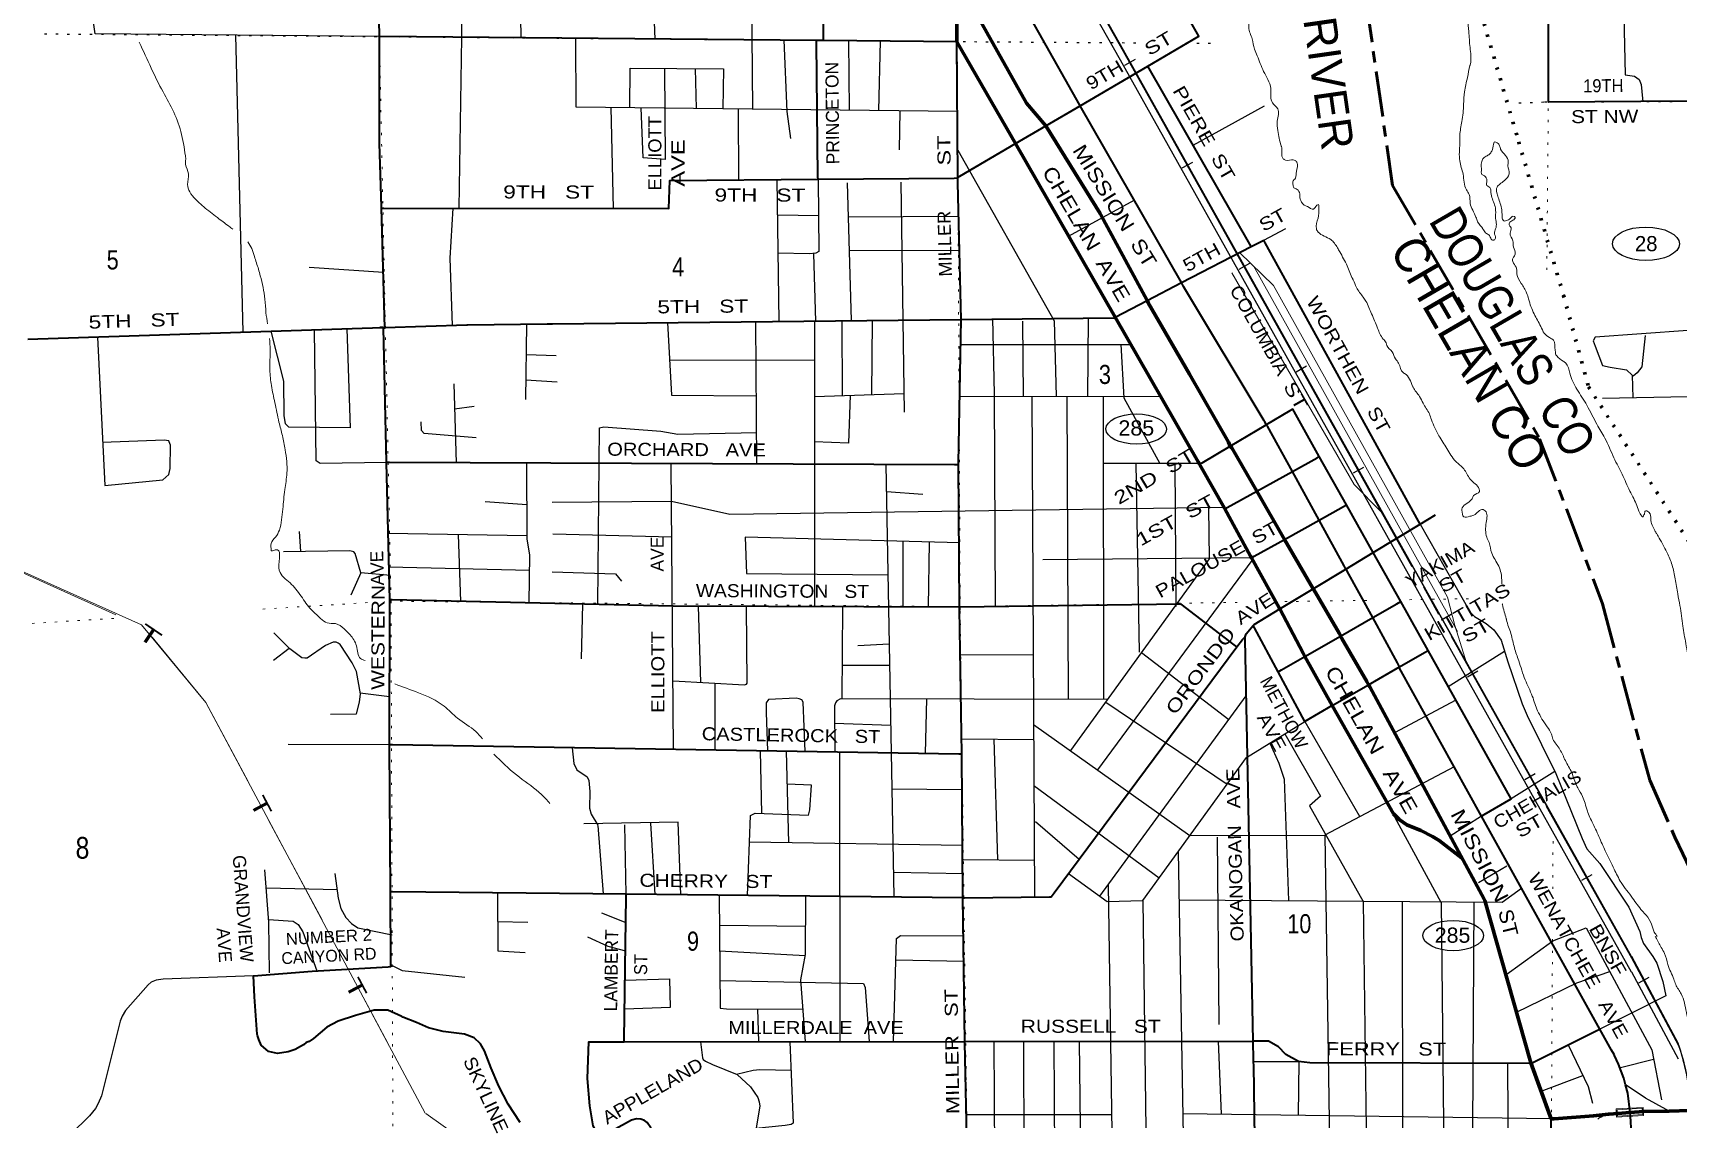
# Model space of a CAD drawing. Header units: feet. Extents: x -8 to 250644, y -192250 to 1368.
# Drawn here: x 159837 to 175028, y -32455 to -22426 of the extents above; entities that cross this region are included whole.
import ezdxf
from ezdxf.enums import TextEntityAlignment as Align

# ---------------------------------------------------------------- set-up
doc = ezdxf.new("R2010")
doc.units = ezdxf.units.FT
doc.header["$LTSCALE"] = 70
doc.linetypes.add('DOTTED', pattern=[1.5, 0.3, -1.2])
doc.linetypes.add('LONG_DASH_SHORT_DASH', pattern=[9.9, 6, -1.2, 1.5, -1.2])
for name, color, linetype, lineweight in [('11', 7, 'LONG_DASH_SHORT_DASH', 60), ('17', 7, 'Continuous', 25), ('23', 7, 'Continuous', 70), ('24', 7, 'Continuous', 25), ('26', 7, 'Continuous', 40), ('29', 7, 'Continuous', 25), ('34', 7, 'Continuous', 25), ('39', 7, 'Continuous', 13), ('46', 7, 'Continuous', 13), ('51', 7, 'DOTTED', 70), ('59', 7, 'Continuous', 13), ('6', 7, 'DOTTED', 25), ('7', 7, 'DOTTED', 13)]:
    doc.layers.add(name, color=color, linetype=linetype, lineweight=lineweight)
for name, color, linetype in [('12', 7, 'Continuous'), ('27', 7, 'Continuous'), ('30', 7, 'Continuous'), ('41', 7, 'Continuous')]:
    doc.layers.add(name, color=color, linetype=linetype)

msp = doc.modelspace()

# ---------------------------------------------------------------- linework, layer by layer
at = {"layer": '11'}
msp.add_lwpolyline([(170384.73, -9893.49), (170316.75, -11356.98), (170137.61, -12286.24), (170034.1, -13122.24), (170030.87, -14629.37), (170411.89, -16380.45), (170583.69, -17421.14), (171171.84, -18460.04), (171666.57, -19632.58), (171721.85, -20455), (172142.11, -22094.99), (172392.26, -23835.1), (173749.67, -26172.68), (174329.8, -27696.47), (174766, -29326.16), (174997.74, -29851.17), (175507.59, -30918.86), (175649.12, -31964.21)], dxfattribs=at)
at = {"layer": '17'}
for centre, major_axis, ratio in [((174730.86, -24373.23), (-309.24, 1), 0.500121), ((170025.17, -26083.57), (-279.86, 0.68), 0.500137), ((172951.3, -30760.27), (-279.86, 0.68), 0.500137)]:
    msp.add_ellipse(centre, major_axis=major_axis, ratio=ratio, dxfattribs=at)
at = {"layer": '23'}
for p, q in [((168369.55, -22507.8), (168363.78, -21920.45)), ((168908.97, -23447.56), (168369.55, -22507.8)), ((169828.84, -25050.11), (168908.97, -23447.56)), ((171394.93, -27102.27), (171137.29, -26656.44)), ((171658.62, -27558.57), (171394.93, -27102.27)), ((172400.81, -29637.82), (171834.39, -28637.67)), ((174386.7, -32409.61), (174392.69, -32408.99)), ((174392.69, -32408.99), (174585.66, -32394.96))]:
    msp.add_line(p, q, dxfattribs=at)
for points in [[(169190.48, -23282.57), (169010.06, -23075.4), (168376.55, -21943.28), (168363.78, -21920.45)], [(170124.53, -24896.82), (169720.31, -24144.39), (169699.01, -24104.73), (169692.61, -24094.39), (169190.86, -23283.01), (169190.48, -23282.57)], [(170893.16, -26242.29), (170877.64, -26206.22), (170877.17, -26205.36), (170515.81, -25576.85), (170136.08, -24918.32), (170124.53, -24896.82)], [(170605.5, -26403.19), (170595.58, -26385.9), (169828.84, -25050.11)], [(171137.29, -26656.44), (170906.01, -26256.22), (170893.16, -26242.29)], [(170842.15, -26819.2), (170840.07, -26815.38), (170624.11, -26435.9), (170605.5, -26403.19)], [(171088.52, -27272.72), (171079.14, -27255.86), (170842.15, -26819.2)], [(171350.7, -27744.67), (171345.48, -27734.75), (171088.52, -27272.72)], [(171912.6, -27995.62), (171898.15, -27966.85), (171678.57, -27593.08), (171658.62, -27558.57)], [(171582.58, -28183.68), (171565.48, -28152.84), (171350.7, -27744.67)], [(172168.18, -28445.51), (172153.73, -28415.32), (171923.88, -28017.59), (171909.45, -27996.36)], [(171834.39, -28637.67), (171833.06, -28635.32), (171582.58, -28183.68)], [(173236.04, -30425.76), (172181.45, -28465.32), (172168.18, -28445.51)], [(172400.81, -29637.82), (172452.08, -29688.52), (172522.21, -29738.81), (172653.13, -29790.28), (172760.67, -29846.42), (172821.46, -29882.69), (173027.18, -30042.93)], [(173856.95, -32453.39), (173847.75, -32427.96), (173669.27, -31934.47), (173242.28, -30437.36), (173236.04, -30425.76)], [(174944.43, -32380.62), (175134.14, -32374.71), (176169.59, -32318.55)], [(173856.95, -32453.39), (173884.09, -32451.1), (174246.69, -32424.16), (174386.7, -32409.61)], [(174585.66, -32394.96), (174708, -32386.07), (174944.43, -32380.62)]]:
    msp.add_lwpolyline(points, dxfattribs=at)
at = {"layer": '24'}
msp.add_line((174392.69, -32408.99), (174408.1, -32407.99), dxfattribs=at)
for points in [[(174944.43, -32380.62), (174917.64, -32366.17), (174725.79, -32262.67), (174566.15, -32153.89), (174543.3, -32138.32)], [(174285.61, -32456.82), (174300.42, -32444.51), (174316.44, -32433.82), (174333.48, -32424.85), (174351.37, -32417.72), (174369.9, -32412.5), (174386.7, -32409.61)]]:
    msp.add_lwpolyline(points, dxfattribs=at)
at = {"layer": '26'}
for p, q in [((167138.29, -22496.89), (167071.81, -22496.3)), ((168369.55, -22507.8), (167138.29, -22496.89)), ((168376.28, -23763.41), (168369.55, -22507.8)), ((169505.79, -23097.75), (170130.39, -22731.66)), ((171086.14, -24398.31), (170130.39, -22731.66)), ((169828.84, -25050.11), (170124.53, -24896.82)), ((159790.71, -25254.91), (163066.54, -25147.2)), ((163066.54, -25147.2), (163040.82, -25145.7)), ((163075.68, -25147.73), (163066.54, -25147.2)), ((163075.66, -25146.9), (163075.86, -25146.89)), ((163075.68, -25147.73), (163075.66, -25146.9)), ((163088.05, -25146.5), (163844.01, -25121.65)), ((170893.16, -26242.29), (171224.95, -26044.82)), ((163132.33, -27660.94), (163101.63, -26391.78)), ((168391.54, -27727.16), (168382.4, -26413.46)), ((171966.05, -26784.56), (171715.38, -26337.65)), ((171137.29, -26656.44), (171466.23, -26475.05)), ((171713.63, -26924.98), (171466.23, -26475.05)), ((172212.46, -27223.83), (171966.05, -26784.56)), ((172646.96, -26961.22), (172787.88, -26876.05)), ((171394.93, -27102.27), (171713.63, -26924.98)), ((172212.46, -27223.83), (172646.96, -26961.22)), ((171959.48, -27376.73), (172212.46, -27223.83)), ((172466.68, -27677.03), (172212.46, -27223.83)), ((171658.62, -27558.57), (171959.48, -27376.73)), ((171350.7, -27744.67), (171658.62, -27558.57)), ((172719.66, -28128.03), (172466.68, -27677.03)), ((171909.45, -27996.36), (172208.52, -27824.98)), ((171582.58, -28183.68), (171909.45, -27996.36)), ((172168.18, -28445.51), (172455.58, -28280.05)), ((171834.39, -28637.67), (172168.18, -28445.51)), ((174305.96, -31623.73), (173213.49, -29656.99)), ((168424.11, -30410.7), (165316.44, -30378.63)), ((168443.45, -31738.71), (168424.11, -30410.7)), ((165297.33, -31741.24), (168443.45, -31738.71)), ((168443.45, -31738.71), (171104.63, -31736.57))]:
    msp.add_line(p, q, dxfattribs=at)
for points in [[(170130.39, -22731.66), (170602.15, -22455.15), (168919.52, -19500.5), (168378.01, -19513.28), (168352.24, -19513.89)], [(163035.99, -22460.55), (163035.99, -22458.22), (162997.04, -20476.52), (162997.01, -20460.4)], [(167138.29, -22496.89), (167138.22, -22480), (167129.44, -20504.04), (167129.33, -20479.83)], [(175111.67, -23057.65), (173831.61, -23066.67), (173830.37, -20745.22)], [(169505.79, -23097.75), (169503.08, -23093.02), (168368.87, -21076.08), (168359.32, -21059.09)], [(163055.76, -24043.85), (163055.45, -24033.11), (163037.75, -23446.88), (163036.01, -23421.88), (163036.01, -23396.88), (163035.99, -22460.55)], [(167071.81, -22496.3), (163042.9, -22460.61), (163035.99, -22460.55)], [(167086.53, -23776.24), (167086.28, -23754.68), (167072.04, -22516.09), (167071.81, -22496.3)], [(168908.97, -23447.56), (169190.48, -23282.57), (169505.79, -23097.75)], [(170124.53, -24896.82), (170442.85, -24731.8), (169505.79, -23097.75)], [(168376.28, -23763.41), (168395.1, -23748.76), (168908.97, -23447.56)], [(163055.76, -24043.85), (163077.92, -24043.88), (165708.97, -24047.41), (165716.84, -23787.77), (167086.53, -23776.24)], [(167086.53, -23776.24), (168345.1, -23765.65), (168376.28, -23763.41)], [(168407.28, -25071.5), (168407.29, -25070.98), (168376.54, -23811.65), (168376.28, -23763.41)], [(163075.68, -25147.73), (163087.91, -25148.44), (163055.76, -24043.85)], [(170442.85, -24731.8), (171086.14, -24398.31), (171201.51, -24338.5)], [(172646.96, -26961.22), (172632.65, -26935.27), (171215.29, -24363.5), (171201.51, -24338.5)], [(171224.95, -26044.82), (171211.52, -26015.17), (171206.46, -26006.74), (170462.71, -24766.43), (170442.85, -24731.8)], [(168407.28, -25071.5), (169817.38, -25056.05), (169828.84, -25050.11)], [(163066.54, -25147.2), (163075.66, -25146.9), (163075.62, -25144.95)], [(163101.63, -26391.78), (163101.58, -26389.8), (163075.68, -25147.73)], [(163844.21, -25121.64), (163849.54, -25121.46), (164586.08, -25113.38), (164627.82, -25112.92), (164636.08, -25112.83), (168407.28, -25071.5)], [(168382.4, -26413.46), (168382.27, -26395.22), (168407.28, -25071.5)], [(171715.38, -26337.65), (171481.99, -25921.6), (171469.48, -25899.28), (171442.97, -25915.06), (171224.95, -26044.82)], [(171466.23, -26475.05), (171236.22, -26056.74), (171224.95, -26044.82)], [(170605.5, -26403.19), (170634.89, -26396.02), (170893.16, -26242.29)], [(168382.4, -26413.46), (168347.36, -26413.32), (163129.98, -26391.89), (163101.63, -26391.78)], [(171466.23, -26475.05), (171696.16, -26348.25), (171715.38, -26337.65)], [(170842.15, -26819.2), (170863.11, -26807.64), (171137.29, -26656.44)], [(171713.63, -26924.98), (171938.62, -26799.82), (171966.05, -26784.56)], [(171959.48, -27376.73), (171945.72, -27347.06), (171713.63, -26924.98)], [(171088.52, -27272.72), (171115.14, -27257.91), (171394.93, -27102.27)], [(172208.52, -27824.98), (171973.23, -27397.06), (171959.48, -27376.73)], [(163129.82, -28999.34), (163132.52, -27668.86), (163132.33, -27660.94)], [(168391.54, -27727.16), (168389.5, -27727.19), (165750.12, -27719.22), (163153.43, -27661.41), (163132.33, -27660.94)], [(170953.6, -28095.59), (170928.6, -28076.45), (170438.69, -27701.45), (168391.54, -27727.16)], [(168413.25, -29085.36), (168413.21, -29081.04), (168391.67, -27745.28), (168391.54, -27727.16)], [(171105.58, -27898.28), (171114.64, -27887.35), (171350.7, -27744.67)], [(172208.52, -27824.98), (172430.1, -27698), (172466.68, -27677.03)], [(171029.45, -28000.76), (171041.3, -27975.76), (171105.58, -27898.28)], [(171335.92, -28325.04), (171117.11, -27919.65), (171105.58, -27898.28)], [(172455.58, -28280.05), (172437.93, -28242.2), (172208.52, -27824.98)], [(168424.11, -30410.7), (168440.33, -30410.87), (169223.84, -30403.69), (169239.82, -30403.55), (169267.4, -30366.39), (170953.6, -28095.59)], [(170953.6, -28095.59), (171005.45, -28025.76), (171029.45, -28000.76)], [(171104.63, -31736.57), (171029.95, -28025.76), (171029.45, -28000.76)], [(171335.92, -28325.04), (171366.03, -28307.78), (171582.58, -28183.68)], [(172455.58, -28280.05), (172686.63, -28147.04), (172719.66, -28128.03)], [(173213.49, -29656.99), (173236.89, -29643.41), (173487.96, -29497.7), (172719.66, -28128.03)], [(171834.39, -28637.67), (171582.84, -28782.48), (171335.92, -28325.04)], [(173213.49, -29656.99), (172455.38, -28292.2), (172455.58, -28280.05)], [(163138.76, -30356.16), (163129.8, -29006.94), (163129.82, -28999.34)], [(168413.25, -29085.36), (168387.65, -29084.94), (163156.47, -28999.78), (163129.82, -28999.34)], [(168424.11, -30410.7), (168424.04, -30405.63), (168413.25, -29085.36)], [(164337.33, -32486.52), (164225.21, -32316.6), (164139.29, -32152.47), (164069.42, -31984.16), (164007.67, -31823.83), (163968.89, -31759.83), (163910.08, -31704.05), (163821.3, -31670.69), (163748.82, -31661.31), (163624.02, -31646.39), (163488.99, -31611.44), (163379.95, -31562.18), (163252.83, -31513.08), (163244.74, -31507.13), (163113.51, -31448.02), (162986.83, -31449.2), (162814.33, -31497.08), (162655.95, -31550.86), (162551.89, -31606.14), (162428.16, -31711.89), (162386.4, -31737.48), (162361.4, -31749.24), (162336.4, -31769.76), (162308.66, -31785.9), (162258.28, -31811.14), (162193.19, -31834.31), (162096.59, -31849.1), (162012.56, -31832.37), (161943.2, -31773.62), (161923.39, -31719.61), (161910.37, -31684.14), (161909.21, -31669.61), (161881.78, -31326.79), (161874.48, -31133.65), (162415.26, -31090), (163118.36, -31047.77), (163143.33, -31046.27), (163143.19, -31025.26), (163138.76, -30356.16)], [(165316.44, -30378.63), (163157.77, -30356.36), (163138.76, -30356.16)], [(165297.33, -31741.24), (165297.68, -31716.24), (165316.09, -30403.63), (165316.44, -30378.63)], [(165643.51, -33036.19), (165634.06, -33010.01), (165619.77, -32943.25), (165603.22, -32769.18), (165561.08, -32586.45), (165541.94, -32534.94), (165507.98, -32487.71), (165483.05, -32467.58), (165451.5, -32454.96), (165409.43, -32452.85), (165365.77, -32464.09), (165192.14, -32560.29), (165133.89, -32579.13), (165079.54, -32581.06), (165051.86, -32572.82), (165035.03, -32560.19), (165010, -32518.19), (164979.91, -32333.59), (164958.6, -32080.99), (164971.65, -31741.5), (165297.33, -31741.24)], [(168469.53, -33064.89), (168443.57, -31746.86), (168443.45, -31738.71)], [(173667.3, -31940.52), (171627.74, -31935.08), (171524.27, -31924.63), (171406.37, -31858.79), (171336.91, -31787.92), (171245.17, -31736.82), (171104.82, -31736.57), (171104.63, -31736.57)], [(171127.58, -33086.19), (171109.34, -31958.48), (171108.59, -31933.48), (171108.09, -31908.48), (171104.63, -31736.57)], [(173667.3, -31940.52), (174278.49, -31637.92), (174305.96, -31623.73)], [(174543.3, -32138.32), (174527.92, -32078.26), (174479.12, -31946.79), (174440.98, -31868.02), (174436.41, -31858.57), (174413.88, -31818.02), (174305.96, -31623.73)], [(174585.66, -32394.96), (174562.71, -32214.11), (174543.3, -32138.32)], [(173864.41, -34339.98), (173864.38, -34327.02), (173857.19, -32477.96), (173856.95, -32453.39)], [(174597.24, -32587.29), (174589.99, -32429.05), (174585.66, -32394.96)]]:
    msp.add_lwpolyline(points, dxfattribs=at)
at = {"layer": '29'}
for p, q in [((164305.77, -19143.68), (164341.5, -22472.11)), ((166469.15, -21869.06), (166480.92, -23129.86)), ((161707.04, -22446.74), (161775.13, -25189.66)), ((167369.24, -22498.94), (167375.25, -23139.45)), ((167660.81, -22501.52), (167644.36, -23142.33)), ((165953.18, -22754.69), (165961.62, -23124.29)), ((165173.67, -23115.84), (165195.01, -24046.72)), ((166348.62, -23128.44), (166352.89, -23791.23)), ((167842.68, -23144.46), (167836.94, -23506.5)), ((170550.11, -23463.58), (171208.02, -23098.55)), ((167355.58, -23811.1), (167393.03, -25082.62)), ((167850.68, -23803.07), (167883.31, -25927.94)), ((169399.22, -24301.65), (170005.97, -23969.97)), ((166711.69, -24104.85), (167094.92, -24111.62)), ((167364.8, -24124.15), (168380.28, -24117.26)), ((171201.51, -24338.5), (171405.72, -24232.63)), ((167373.88, -24432.54), (168381.91, -24434.61)), ((162389.25, -24589.35), (163072.92, -24633.57)), ((167043.25, -24465.63), (167064.22, -25086.22)), ((169580.58, -25059.17), (169573.34, -25782.14)), ((164395.25, -25115.47), (164385.35, -25810.13)), ((166522.21, -26405.82), (166513.5, -25092.25)), ((167053.02, -25086.34), (167052.56, -27723.15)), ((167305.32, -25083.58), (167310.13, -25773.31)), ((167582.8, -25764.03), (167590.56, -25080.45)), ((168973.47, -25088.62), (168982.14, -25780.88)), ((168402.88, -25304.19), (169974.18, -25303.31)), ((164391.26, -25395.57), (164668.96, -25403.68)), ((165716.23, -25447.32), (167052.96, -25444.44)), ((163723.94, -25665.8), (163744.49, -26394.41)), ((164387.92, -25630.09), (164678.04, -25648.17)), ((167052.9, -25782.06), (167880.64, -25753.9)), ((168388.79, -25779.61), (170249.86, -25783.59)), ((169060.15, -25781.05), (169086.18, -30404.95)), ((169385.04, -25781.74), (169396.26, -28578.93)), ((169724.56, -28579.76), (169723.68, -25782.46)), ((174331.36, -25799.31), (175118.02, -25783.9)), ((163730.47, -25897.33), (163912.98, -25872.02)), ((165753.3, -29043.85), (165730.97, -26407.48)), ((167712.83, -26410.71), (167787.02, -30404.19)), ((170605.5, -26403.19), (169723.87, -26402.78)), ((170020.39, -26402.92), (170052.26, -28143.08)), ((170393.83, -27721.89), (170385.44, -26403.09)), ((167717.47, -26660.37), (168053.17, -26683.74)), ((164012.23, -26752.99), (164396.35, -26781.33)), ((162295.53, -27030.53), (162308.41, -27214.32)), ((163117.43, -27044.94), (164397.36, -27067.4)), ((163788.47, -27675.55), (163767.24, -27056.34)), ((164637.46, -27050.14), (165736.66, -27079.25)), ((167872.41, -27725.63), (167874.05, -27120.82)), ((168107.57, -27726.34), (168116.39, -27127.49)), ((171088.52, -27272.72), (169161.46, -27291.79)), ((171092.23, -27298.36), (169668.41, -29230.61)), ((162863.66, -27410.57), (162772, -27616.19)), ((163124.94, -27355.38), (164421.21, -27387.9)), ((164911.05, -27700.54), (164900.52, -28203.8)), ((165980.47, -27719.92), (166002.26, -28422.99)), ((167311.12, -27723.93), (167307, -28575.49)), ((167743.65, -28069.44), (167455.25, -28086.48)), ((162204.04, -28110.49), (162059.83, -28220.34)), ((169073.58, -28167.2), (168398.54, -28171.29)), ((170072.36, -28146.84), (170880.28, -28765.02)), ((172906.23, -28460.64), (173425.16, -28135.79)), ((167747.29, -28265.51), (167308.49, -28266.94)), ((163130.72, -28554.86), (162860.36, -28522.68)), ((166136.32, -29048.29), (166136.14, -28429.92)), ((169688.24, -30396.82), (171040.42, -28545.8)), ((168087.87, -28575.65), (168075.23, -29079.85)), ((169742.58, -28606.11), (170864.56, -29361.29)), ((172976.56, -28586.02), (172409.53, -28889.3)), ((167240.21, -28800.44), (167757.55, -28817.73)), ((169077.21, -28810.36), (170520.25, -29836.12)), ((171582.84, -28782.48), (172090.34, -29662.64)), ((163129.82, -28999.34), (162193.85, -28996.63)), ((168411.02, -28944.97), (169077.99, -28948.91)), ((168745.35, -30061.23), (168713.02, -28946.75)), ((166551, -29055.04), (166564.62, -29632.22)), ((166793.66, -29058.99), (166814.51, -29904.63)), ((167292.54, -31739.64), (167287.1, -29067.02)), ((172961.68, -29203.67), (171767.02, -29832.94)), ((173891.33, -29246.48), (173487.96, -29497.7)), ((168415.95, -29415.67), (167768.55, -29409.74)), ((169080.38, -29374.32), (170237.01, -30226.73)), ((165052.13, -29743.77), (165102.95, -30376.43)), ((165316.44, -30378.63), (165302.67, -29738.71)), ((165583.41, -30381.39), (165543.07, -29723.76)), ((169095.51, -29708.58), (169498.86, -30054.68)), ((172841.87, -30454.64), (172393.64, -29634.71)), ((173213.49, -29656.99), (172922.6, -29843.08)), ((168420.15, -29929.04), (166453.47, -29899.14)), ((170520.25, -29836.12), (171767.02, -29832.94)), ((170773.38, -29852.55), (170789.01, -31580.64)), ((171767.02, -29832.94), (171809.12, -32670.95)), ((168428.91, -30057.5), (169084.27, -30065.22)), ((170412.29, -29985), (170464.87, -33080.88)), ((168430.64, -30190.18), (167782.81, -30177.5)), ((173447.22, -30120.74), (173184.48, -30272.31)), ((161993.24, -30320.63), (162645.35, -30335.1)), ((169764.36, -30292.62), (169807.29, -33075.61)), ((170085, -30436.36), (170120.07, -33078.12)), ((172480.91, -30445.39), (172483.3, -34475.23)), ((172841.87, -30454.64), (172870.78, -33397.86)), ((164127.94, -30629.5), (164407.71, -30635.8)), ((165086.31, -30551.35), (165312.77, -30640.27)), ((166175.34, -30664.08), (166969.87, -30674.61)), ((166177.39, -30902.19), (166967.6, -30944.12)), ((167805.67, -30985.99), (168432.63, -30995.78)), ((161874.48, -31133.65), (161040.69, -31163.66)), ((166528.72, -31436.95), (166536.77, -31740.24)), ((168709.86, -31738.5), (168716.56, -33066.87)), ((168984.17, -31738.28), (168987.22, -33069.04)), ((169263.11, -31738.05), (169272, -33078.33)), ((169497.84, -31737.86), (169514.58, -33073.26)), ((170780.38, -31736.83), (170809.77, -32411.02)), ((174495.05, -31979.7), (174802.17, -31900.28)), ((173764.03, -32196.49), (174149.4, -32052.47)), ((169797.13, -32416.81), (168456.77, -32416.81)), ((173856.94, -32451.99), (170453.41, -32406.23))]:
    msp.add_line(p, q, dxfattribs=at)
for points in [[(165708.33, -21150.52), (165527.81, -21144.7), (165580.5, -22483.09)], [(163772.1, -24044.81), (163798.14, -22466.98), (163804.41, -21847.37)], [(163035.99, -22460.55), (160411.33, -22433.28), (160360.78, -22065.73), (160303.95, -22010.29)], [(175115.71, -21885.85), (174531.18, -21905.24), (174518.46, -21926.45), (174520.25, -21993.59), (174540.55, -22813.37), (174624.89, -22824.37), (174668.08, -22857.52), (174688.01, -22901.8), (174692.82, -22965.9), (174702.81, -23062.32)], [(168375.33, -23150.17), (164854.37, -23112.42), (164848.8, -22478.01)], [(166771.66, -22493.64), (166797.96, -23150.24), (166831.17, -23400.46)], [(165350.04, -23117.73), (165351.46, -22750.82), (166213.62, -22756.36), (166208.47, -23126.94)], [(165670.31, -22752.87), (165674.79, -23594.98), (165472.11, -23579.4), (165453.99, -23118.85)], [(168377.17, -23508.62), (169266.14, -25085.05), (169286.67, -25781.53)], [(166707.61, -23779.43), (166715.84, -24436.42), (166725.97, -25089.93)], [(167086.53, -23776.24), (167094.85, -24443.84), (167067.73, -24458.45), (167008.91, -24464.93), (166716.12, -24459)], [(163715.36, -24044.74), (163687.35, -24505.37), (163707.79, -25126.13)], [(168723.93, -27718.77), (168715.23, -25759.42), (168700.5, -25063.87)], [(162736.51, -25158.05), (162765.31, -26071.67), (162199.23, -26065.31), (162170.19, -26034.96), (162155.8, -25959.58), (162153.82, -25640.81), (162036.96, -25181.05)], [(163101.63, -26391.78), (162488.13, -26402.06), (162453.74, -26376.99), (162436.63, -25167.91)], [(165697.02, -25101.2), (165734.12, -25769.65), (166512.09, -25776.21)], [(175116.58, -25173.54), (174262.16, -25236.75), (174244.96, -25269.4), (174261.18, -25318.97), (174331.57, -25496.55), (174401.96, -25513.74), (174552.6, -25535.97), (174603.35, -25585.47), (174609.58, -25793.86)], [(160432.51, -25233.81), (160501.86, -26605.26), (161038.04, -26551.97), (161091.03, -26503.02), (161103.35, -26447.57), (161107.33, -26233.81), (161094.27, -26203.07), (161091.03, -26193.02), (161049.94, -26185.57), (160478.82, -26206.55)], [(169883.63, -25303.36), (169908.83, -25796.33), (170242.62, -26403.02)], [(174723.08, -25221.12), (174692.6, -25508.2), (174651.74, -25564.16), (174612.94, -25594.82)], [(167382.17, -25770.86), (167367.62, -26212.9), (167052.83, -26200.8)], [(163928.67, -26164.55), (163451.01, -26124.25), (163424.6, -26096.5), (163423.62, -26018.32)], [(165053.48, -27703.71), (165070.29, -26072.46), (165110.28, -26063.95), (165636.05, -26103.66), (165792.76, -26129.83), (166520.29, -26116.99)], [(164395, -26397.09), (164397.46, -27097.17), (164423.43, -27249.23), (164416.37, -27689.53)], [(170835.89, -26808.03), (166271.22, -26873.86), (165732.42, -26754.1), (164631.84, -26761.49)], [(169420.07, -29051.01), (170701.64, -27283.09), (170695.15, -26810.06)], [(172646.96, -26961.22), (173107.05, -27773.06), (173148.72, -27815.84), (173256.75, -27879.51), (173326.39, -27937.49), (173392.99, -28032.23), (173455.66, -28233.97), (173588.23, -28620.59), (173634.28, -28729.03), (173899.6, -29263.13), (174141.72, -29865.68), (174186.72, -29961.05), (174307, -30096.24), (174574.8, -30499.11), (174673.7, -30721.34), (174687.02, -30777.5), (174707.18, -30833.21), (174794.89, -30952.44), (174831.96, -31016.11), (174888, -31183.88), (174915.72, -31315.87), (174305.96, -31623.73)], [(168395.73, -27135.18), (166414.15, -27080.63), (166426.39, -27417.32), (167731.77, -27429.97)], [(163138.84, -27435.41), (162863.66, -27410.57), (162813.31, -27232.74), (162801.48, -27217.53), (162764.88, -27207.27), (162151.51, -27216.74)], [(164631.86, -27403.08), (165217.49, -27420.01), (165270.46, -27487.53)], [(165747.93, -28409.81), (166409.18, -28444.07), (166425.09, -28439.85), (166431.05, -28429.77), (166426.38, -27721.26)], [(162585.29, -28715.18), (162823.83, -28712.28), (162852.57, -28605.67), (162861.61, -28527.36), (162824.85, -28321.71), (162785.88, -28243.58), (162675.23, -28073.74), (162655.28, -28060.71), (162637.83, -28050.34), (162609.78, -28050.34), (162539.26, -28082.17), (162368.33, -28200.54), (162347.94, -28200.06), (162319.89, -28195.38), (162210.87, -28114.24), (162060.65, -27965.7)], [(166968.13, -29061.83), (166950.52, -28605.9), (166937.07, -28584.9), (166913.69, -28573.2), (166885.89, -28568.59), (166629.41, -28579.73), (166607.44, -28610.63), (166608.89, -28702.28), (166619.16, -29056.15)], [(169761.62, -28579.85), (167292.95, -28573.66), (167259.69, -28594.25), (167248, -28610.63), (167239.63, -28638.47), (167241.15, -29066.28)], [(170085, -30436.36), (171042.82, -29115.46), (171582.84, -28782.48)], [(171257.65, -28982.99), (171342.23, -29169.96), (171390.19, -29317.74), (171432.08, -30437.76)], [(171397.36, -28896.85), (171724.96, -29474.06), (171625.83, -29563.49), (172120.06, -30445.67), (172151.34, -32783.71)], [(164817.9, -29026.83), (164832.46, -29173.02), (164858.75, -29229.38), (164954.27, -29293.84), (164970.96, -29327.63), (164978.03, -29429.89), (164975.64, -29584.96), (164990.69, -29640.26), (165052.1, -29741.77)], [(166436.54, -30390.19), (166462.41, -29652.42), (166506.24, -29629.83), (166997.68, -29649.91), (167011.08, -29599.62), (167026.29, -29372.88), (166801.12, -29361.56)], [(165820.04, -30383.83), (165795.55, -29712.66), (164923.61, -29727.29)], [(162022.44, -31104.09), (162014.47, -30637.41), (161978.21, -30154.91)], [(162623.88, -30187.53), (162656.78, -30413.69), (162679.91, -30509.02), (162725.19, -30593.31), (162778.1, -30649.38), (162838.65, -30688.17), (163154.42, -30753.13)], [(169400.39, -30187.29), (169756.33, -30446.38), (170085, -30436.36)], [(164125.6, -30366.34), (164130.37, -30901.83), (164383.17, -30916.8)], [(170419.85, -30430.39), (173403.25, -30452.1), (173582.81, -30321.87)], [(166172.95, -30387.47), (166181.95, -31430.22), (166242.16, -31435.51), (166941.9, -31439.02)], [(166972.23, -30395.72), (166967.67, -30935.46), (166924.48, -31168.56), (166966.43, -31739.9)], [(173142.36, -30450.2), (173123.86, -33595.28), (173182.05, -33919.37), (173167.38, -33935.04), (173122.24, -33946.16), (171818.65, -33916)], [(162012.67, -30613.51), (162239.05, -30627.85), (162287.16, -30658.74), (162330.49, -30724.98), (162457.75, -31087.45)], [(164956.74, -30771.47), (165146.28, -30857.38), (165309.13, -30899.96)], [(167782.23, -31739.24), (167811.87, -30786.84), (167847.6, -30758.33), (168429.24, -30763.28)], [(173437.81, -31122.92), (173870.85, -30809.3), (174180.1, -30689.25), (174785.64, -31814.68), (174874.98, -32277.18)], [(163143.23, -31030.64), (163246.17, -31082.43), (163824.34, -31143.56)], [(173536.28, -31468.17), (174092.24, -31197.58), (174397.56, -31093.42)], [(161040.69, -31163.66), (160976.51, -31170.77), (160929.63, -31192.18), (160901.1, -31215.63), (160693.21, -31453.23), (160662.64, -31505.24), (160644.29, -31551.12), (160469.02, -32240.46), (160440.48, -32309.8), (160414, -32356.71), (160358.96, -32424.01), (160187.76, -32595.32), (160051.22, -32724.83), (159975.8, -32782.95), (159812.75, -32880.85)], [(165305.29, -31173.42), (165715.46, -31161.22), (165720.75, -31423.81), (165301.57, -31439.19)], [(166179.74, -31173.85), (167506.31, -31201.57), (167522.85, -31241.47), (167558.87, -31739.42)], [(166001.67, -31740.67), (166019.29, -31889.34), (166025.33, -31905.62), (166048.71, -31919.66), (166112.31, -31952.36), (166340, -32043.82), (166463.71, -32156.6), (166530.3, -32254.19), (166544.32, -32296.29), (166548.16, -32336.02), (166514.56, -32534.92), (166541.28, -32747.12), (166605.11, -32787.56), (166642.26, -32806.04), (166779.05, -32842.47)], [(166827.4, -31741.15), (166856.87, -32492.66), (166838.89, -32504.5), (166782.95, -32513.61), (166513.6, -32540.62)], [(174013.4, -31769.17), (174198.46, -32154.66), (174236.45, -32306.57)], [(166333.59, -32041.25), (166487.84, -32001.92), (166549, -31996.86), (166837.72, -32004.39)], [(171108.77, -31923.18), (171526.24, -31923.18), (171521.37, -32420.59)], [(173451.96, -31939.19), (173460.85, -33448.82), (173504.58, -33739.01), (173516.73, -34372.69)]]:
    msp.add_lwpolyline(points, dxfattribs=at)
at = {"layer": '34'}
for p, q in [((170014.16, -22672.99), (169917.68, -22727.08)), ((170542.84, -23621.38), (170446.36, -23675.47)), ((171069.43, -24555.37), (170972.95, -24609.46)), ((171598.11, -25503.76), (171501.63, -25557.85)), ((172124.7, -26437.76), (172028.22, -26491.85)), ((172819.89, -27794.84), (172679.55, -27544.5)), ((173725.37, -29410.04), (172935.03, -28000.23)), ((173179.97, -28320.14), (173083.49, -28374.23)), ((173708.65, -29268.53), (173612.17, -29322.62)), ((174232.85, -30198.28), (174136.36, -30252.36)), ((174596.78, -30951.3), (175027.99, -31756.14)), ((174596.96, -31095.15), (175028.16, -31900.03)), ((174759.13, -31147.94), (174661.63, -31200.18))]:
    msp.add_line(p, q, dxfattribs=at)
at = {"layer": '34', "lineweight": 13}
msp.add_line((171106.41, -24576.96), (172990.23, -27952.62), dxfattribs=at)
at = {"layer": '34'}
for points in [[(166199.05, -16042.81), (169875.04, -22532.21), (174594.77, -30951.32)], [(172573.19, -27354.78), (169879.22, -22549.29), (166204.24, -16061.64)], [(166199.25, -16185.94), (169875.22, -22675.66), (174594.95, -31095.17)], [(175139, -32312.05), (175139, -32299.05), (175139.3, -32298.95), (175139.1, -32294.49), (175137.15, -32262.98), (175134.53, -32231.72), (175131.51, -32200.41), (175127.98, -32169.3), (175123.84, -32138.03), (175119, -32106.99), (175113.82, -32076.09), (175108.02, -32045.05), (175101.78, -32014.33), (175094.96, -31983.66), (175087.41, -31953.04), (175079.56, -31922.73), (175071.17, -31892.44), (175062.02, -31862.23), (175052.61, -31832.28), (175042.69, -31802.56), (175032.08, -31773.03), (174601.55, -30969.45), (174599.56, -30969.47), (173813.93, -29568.01)]]:
    msp.add_lwpolyline(points, dxfattribs=at)
at = {"layer": '34', "lineweight": 13}
for points in [[(173731.5, -29418.69), (169880.18, -22548.74), (166204.68, -16060.17)], [(170979.55, -24453.62), (171291.89, -24758.6), (172899.29, -27637.09), (172965.85, -27896.02), (173076.02, -28252.9)], [(170906.74, -24641.4), (172035.62, -26594.75), (172283.79, -26846.29)], [(175140.53, -32301.53), (175140.2, -32294.43), (175138.25, -32262.9), (175135.63, -32231.62), (175132.61, -32200.29), (175129.08, -32169.16), (175124.93, -32137.87), (175120.09, -32106.81), (175114.91, -32075.89), (175109.1, -32044.83), (175102.86, -32014.1), (175096.04, -31983.4), (175088.48, -31952.77), (175080.63, -31922.44), (175072.23, -31892.13), (175063.08, -31861.9), (175053.66, -31831.94), (175043.73, -31802.19), (175033.09, -31772.58), (174602.21, -30968.34), (174600.21, -30968.36), (173730.31, -29416.56)]]:
    msp.add_lwpolyline(points, dxfattribs=at)
at = {"layer": '34'}
msp.add_ellipse((173334.72, -32375.89), major_axis=(822.73, 1604.52), ratio=0.999945, start_param=5.20127961, end_param=5.53702879, dxfattribs=at)
at = {"layer": '39'}
for points in [[(173340.79, -24125.17), (173343.24, -24235.78), (173332.02, -24274.25), (173341.09, -24320.33), (173325.46, -24340.8), (173303.12, -24331.25), (173286.24, -24295.41), (173257.69, -24277.95), (173230.8, -24244.35), (173226.6, -24236.39), (173176.84, -24169.1), (173161.82, -24127.19), (173108.72, -23999.62), (173098.85, -23917.35), (173073.74, -23873.65), (173042.44, -23731.5), (173011.53, -23607.46), (173012.03, -23448.5), (173012.3, -23370.02), (173031.65, -23244.84), (173048.19, -23083.5), (173055.74, -22970.66), (173082.96, -22837.25), (173106.64, -22726.06), (173108.52, -22719.98), (173114.69, -22635.34), (173107.01, -22561.06), (173095.72, -22414.44), (173079.15, -22302.14), (173066.24, -22264.21), (173029.08, -22130.24), (172955.46, -21985.01), (172907.09, -21889.52), (172867.95, -21848.15), (172848.48, -21786.22), (172801.97, -21684.66), (172757.93, -21603.16), (172746.81, -21555.12), (172684, -21443.85), (172679.71, -21431.88), (172672.83, -21393.81), (172630.18, -21284.11), (172579.87, -21192.68), (172573.23, -21164.66), (172519.48, -21008.94), (172485.45, -20925.2), (172467.8, -20855.17), (172428.55, -20717.22), (172411.7, -20592.86), (172402.51, -20450.21), (172397.96, -20335.62), (172371.61, -20235.61), (172364.11, -20169.38), (172353.34, -20046.89), (172353.08, -20034.82), (172353.8, -19976.45), (172368.09, -19895.66), (172367.25, -19857.44), (172352.15, -19811.51), (172355.19, -19767.17), (172343.94, -19713.1), (172318.69, -19663.37), (172292.87, -19587.49), (172274.07, -19555.72), (172231.05, -19429.92), (172202.33, -19313.87), (172183.09, -19171.45), (172171.34, -19095.26), (172156.33, -19053.34), (172156.2, -19047.31), (172119.3, -18925.4), (172103.76, -18768.81), (172084.6, -18630.4), (172083.58, -18584.15), (172046.09, -18526.65), (172014.29, -18452.91), (172007.09, -18400.76), (171975.88, -18262.63), (171946.44, -18114.39), (171919.9, -18006.34), (171885.34, -17898.46), (171863.67, -17828.54), (171862.78, -17788.31), (171815.56, -17654.56)], [(173399.48, -27512.05), (173399.51, -27501.96), (173393.58, -27415.58), (173372, -27349.67), (173306.97, -27228.41), (173282.72, -27132.38), (173261.46, -27080.55), (173256.51, -26947.87), (173246.02, -26837.45), (173227.7, -26827.8), (173142.32, -26878.02), (173106.36, -26888.89), (173050.16, -26894.17), (173032.7, -26832.19), (173032.52, -26824.16), (173121.07, -26735.64), (173126.92, -26727.46), (173140.33, -26696.98), (173193.85, -26661.57), (173191.35, -26639.5), (173108.84, -26546.8), (173077.57, -26497.2), (173048.4, -26451.59), (172974.47, -26382.83), (172893.39, -26263.93), (172820.36, -26144.87), (172750.72, -25997.54), (172731.43, -25943.66), (172672.91, -25844.38), (172641.38, -25782.72), (172581.15, -25697.56), (172576.91, -25687.6), (172501.91, -25570.58), (172491.73, -25564.78), (172447.51, -25475.24), (172418.48, -25435.65), (172388.9, -25371.93), (172339.27, -25310.67), (172332.7, -25286.69), (172305.82, -25253.08), (172253.28, -25151.66), (172198.07, -25020.11), (172145.19, -24902.59), (172120.22, -24864.93), (172057.9, -24775.79), (172028.19, -24706.05), (172023.99, -24698.09), (171973.03, -24576.51), (171903.79, -24447.29), (171882.84, -24409.53), (171820.83, -24334.47), (171704.64, -24264.67), (171687.89, -24234.86), (171703.85, -24137.93), (171711.54, -24031.11), (171707.07, -24011.09), (171693.12, -24017.44), (171661.72, -24052.35), (171604.89, -24029.49), (171590.69, -24023.78), (171543.33, -23974.55), (171534.05, -23918.42), (171533.91, -23912.39), (171510.86, -23870.65), (171480.35, -23855.25), (171471.55, -23821.24), (171471.1, -23801.13), (171494.47, -23766.4), (171503.19, -23705.84), (171511.45, -23625.17), (171490.86, -23603.51), (171474.64, -23597.84), (171404.32, -23601.43), (171381.9, -23587.85), (171365.29, -23473.55), (171363.14, -23467.55), (171331.87, -23327.42), (171325.94, -23241.03), (171338.67, -23180.39), (171331.44, -23126.23), (171283.99, -23072.98), (171266.93, -22938.56), (171201.09, -22781.09), (171141.59, -22637.56), (171116.08, -22575.77), (171095.9, -22481.65), (171063.33, -22373.74), (171064.67, -22343.53), (171060.21, -22232.97), (171065.53, -22200.65), (171069.33, -22190.51), (171075, -22083.75), (171066.11, -22045.71), (171012.64, -21992.6), (171041.64, -21939.63), (171045.93, -21861.06), (171048.65, -21802.65)], [(161248.94, -23590.75), (161210.14, -23363.64), (161137.4, -23157.05), (161038.76, -22970.88), (160929.67, -22750.6), (160819.22, -22511.74)], [(174831.07, -27052.47), (174812.86, -27021.46), (174776.29, -26913.63), (174758.82, -26851.65), (174724.38, -26840.36), (174716.96, -26868.69), (174713.12, -26876.83), (174705.44, -26893.1), (174678.68, -26865.54), (174646.83, -26789.8), (174583.54, -26656.42), (174511.71, -26501.11), (174435.96, -26349.9), (174351.45, -26166.7), (174278.24, -26039.59), (174185.86, -25864.62), (174094.07, -25715.78), (174028.46, -25568.38), (173990.17, -25474.68), (173965.66, -25457.12), (173908.25, -25408.11), (173895.7, -25386.26), (173895.3, -25368.17), (173893.02, -25356.14), (173876.85, -25261.95), (173840.13, -25238.63), (173793.01, -25199.45), (173759.41, -25135.82), (173698.53, -25020.5), (173647.21, -24882.82), (173629.88, -24826.89), (173579.67, -24739.49), (173539.55, -24653.87), (173538.84, -24621.7), (173532.1, -24589.66), (173502.8, -24538), (173500.3, -24515.93), (173513.83, -24491.48), (173517.72, -24485.35), (173522.95, -24449.03), (173505.53, -24389.06), (173502.59, -24346.87), (173476.86, -24275.02), (173485.79, -24224.52), (173467.08, -24196.77), (173482.5, -24166.25), (173518.19, -24143.31), (173523.91, -24129.09), (173503.58, -24119.49), (173477.85, -24138.18), (173442.11, -24159.11), (173418.03, -24161.66), (173407.63, -24145.79), (173402.66, -24103.66), (173402.49, -24095.62), (173399.67, -24059.46), (173366.98, -23945.51), (173353.94, -23901.54), (173356.8, -23849.16), (173382.35, -23822.43), (173423.86, -23789.3), (173468.76, -23727.93), (173457.06, -23653.76), (173460.24, -23615.46), (173434.82, -23557.67), (173389.3, -23500.35), (173387.11, -23492.36), (173376.35, -23460.41), (173365.98, -23446.56), (173329.53, -23435.3), (173323.9, -23453.54), (173307.23, -23518.3), (173287.71, -23544.89), (173255.94, -23563.73), (173236.11, -23576.24), (173218.59, -23602.8), (173209.57, -23649.27), (173212.29, -23681.4), (173217.47, -23733.6), (173241.86, -23745.12), (173262.98, -23790.92), (173263.12, -23796.96), (173257.76, -23827.25), (173288.54, -23854.73), (173299.61, -23900.76), (173334.32, -24014.66), (173340.93, -24040.67), (173340.79, -24125.17)], [(161248.94, -23590.75), (161245.49, -23641.12), (161274.63, -23727.38), (161265.71, -23826.15), (161284.57, -23892.39), (161339.65, -23962.25), (161412.81, -24029.9), (161540.64, -24131.18), (161646.11, -24210.55), (161683.13, -24238.01)], [(161820.85, -24356.42), (161857.56, -24415.6), (161882.54, -24489.83), (161920.09, -24608.21), (161936.86, -24668.43), (161979.54, -24883.41), (161989.04, -25010.16), (162004.37, -25112.13)], [(162021.53, -25247.46), (162027.12, -25350.03), (162025.24, -25537.32), (162038.97, -25682.14), (162070.95, -25840.86), (162109.19, -26019.64), (162140.78, -26144.14), (162166.4, -26274.73), (162182.94, -26490), (162162.58, -26643.26), (162144.54, -26822.67), (162133.61, -26921.46), (162112.58, -27016.33), (162077.13, -27081.15), (162035.58, -27140.01), (162036.3, -27202.42), (162036.32, -27204.44), (162074.47, -27199.99), (162108.53, -27364.72), (162196.43, -27490.6), (162302.35, -27610.24), (162394.3, -27738.09), (162493.89, -27831.62), (162554.69, -27873.23), (162631.17, -27880.44), (162710.13, -27927.89), (162765.06, -27983.66), (162824.54, -28085.69), (162862.06, -28202.06), (162905, -28219.78)], [(175153.4, -28412.09), (175133.93, -28259.62), (175099.42, -28063.23), (175071.73, -27902.89), (175045.43, -27714.36), (175024.88, -27604.18), (175001.76, -27467.88), (174972.77, -27339.76), (174926.01, -27226.14), (174873.48, -27124.71), (174833.99, -27057.44)], [(174835.52, -30769.17), (174808.45, -30727.52), (174782.72, -30655.68), (174734.63, -30572.26), (174697.55, -30532.86), (174608.44, -30414.16), (174502.7, -30271.68), (174437.58, -30146.4), (174363.83, -29995.15), (174304.62, -29863.7), (174241.23, -29726.3), (174190.4, -29610.75), (174168.7, -29538.82), (174145.16, -29474.96), (174101.16, -29395.48), (174092.76, -29379.58), (174045.78, -29255.9), (173987, -29144.55), (173936.43, -29041.07), (173903.2, -28993.53), (173871.98, -28945.94), (173858.89, -28899.97), (173819.18, -28832.46), (173731.45, -28685.55), (173682.19, -28549.86), (173616.48, -28398.43), (173556.27, -28222.73), (173517.46, -28104.9), (173484.37, -27972.85), (173443.32, -27845.01), (173441.09, -27835.01), (173406.03, -27705.02), (173404.79, -27696.93)], [(163178.6, -28437), (163396.49, -28518.31), (163633.16, -28642.54), (163757.08, -28753.92), (163927.39, -28876.87), (163987.49, -28943.09)], [(164093.89, -29084.18), (164119.06, -29110.34), (164330.33, -29299.28), (164533.22, -29458.12), (164610.56, -29539.82)], [(175254.72, -32443.08), (175238.98, -32277.05), (175228.13, -32150.55), (175225.98, -32144.55), (175225.01, -32100.32), (175203.26, -32026.37), (175187.9, -31877.84), (175149.67, -31786.15), (175126.8, -31752.46), (175131.62, -31698.03), (175124.49, -31557.36), (175104.44, -31469.29), (175056.43, -31299.36), (175006.22, -31211.96), (174989.07, -31164.07), (174933.78, -31028.5), (174903.33, -30924.57), (174871.96, -30870.96), (174865.67, -30859.03), (174817.34, -30765.56)]]:
    msp.add_spline(points, degree=3, dxfattribs=at)
at = {"layer": '46'}
for p, q in [((159134.57, -27139.33), (160602.86, -27800.17)), ((162013.48, -29693.46), (162506.5, -30616.69)), ((163109.79, -31746.42), (162904.92, -31362.76)), ((163459.14, -32400.61), (163106.17, -31739.62))]:
    msp.add_line(p, q, dxfattribs=at)
for points in [[(163106.17, -31739.62), (161434.22, -28608.76), (160840.92, -27889.93), (157784.7, -26521.77), (157543.35, -24626.75), (157410.01, -21954.09), (155527.97, -19394.06)], [(160936.79, -28006.09), (161434.22, -28608.76), (161824.01, -29338.66)], [(163465.76, -32402.85), (163943.98, -32743.82), (164336.04, -33024.79), (164819.01, -33391.78), (165164.65, -33812.85), (165534.17, -34297.64), (165732.99, -34720.73), (165955.54, -35129.08), (166914.12, -36979.91), (169892.37, -38161.62), (171870.39, -39479.45), (174165.57, -39969.7), (175843.99, -40784.72), (181693.54, -42408.66), (183802.33, -43507.62), (184303.87, -43672.91), (184769.88, -43863.31), (185208.98, -44026.29), (185638.7, -44213.68), (186106.67, -44402.02), (186847.74, -44498.36)], [(163465.76, -32402.85), (163943.98, -32743.82), (164116.84, -32867.7)]]:
    msp.add_lwpolyline(points, dxfattribs=at)
at = {"layer": '51'}
msp.add_lwpolyline([(171789.57, -16796.13), (172094.61, -17720.86), (172439.96, -18743.43), (172496.58, -18948.98), (172545.77, -19282.91), (172599.39, -19758.58), (172679.52, -20384.1), (172853.66, -21031.33), (173556.2, -23431.74), (173969.66, -24850.26), (174200.83, -25694.51), (175124.87, -27118.93)], dxfattribs=at)
at = {"layer": '59'}
for p, q in [((174455.84, -32361.58), (174705.39, -32346.66)), ((174705.39, -32346.66), (174709.87, -32421.53))]:
    msp.add_line(p, q, dxfattribs=at)
msp.add_lwpolyline([(174697.88, -32355.12), (174464.3, -32369.08), (174467.81, -32427.97), (174701.4, -32414.02)], close=True, dxfattribs=at)
msp.add_lwpolyline([(174709.87, -32421.53), (174460.31, -32436.44), (174455.84, -32361.58)], dxfattribs=at)
at = {"layer": '6'}
msp.add_line((170709.89, -22524.41), (170397.86, -22522.33), dxfattribs=at)
for points in [[(170021.95, -22519.82), (168369.66, -22508.79), (163010.01, -22461.93), (159867.2, -22437.09)], [(184759.02, -22993.78), (184275.05, -22988.93), (179066.89, -23041.05), (173788.19, -23066.78), (173504.35, -23077.33)]]:
    msp.add_lwpolyline(points, dxfattribs=at)
at = {"layer": '7'}
for p, q in [((162925.78, -27686.18), (161914.99, -27748.9)), ((170957.97, -27683.84), (170346.96, -27693.39)), ((172152.86, -27665.15), (171359.87, -27677.55)), ((173093.02, -27650.46), (172455.13, -27660.42)), ((173871.11, -30330.06), (173873.75, -29872.09)), ((173855.02, -33125.84), (173868.67, -30754.06))]:
    msp.add_line(p, q, dxfattribs=at)
for points in [[(162954.9, -15155.66), (162957.23, -17114.98), (163037.58, -22508.36), (163143.64, -27668.93), (163162.89, -33174.01), (163276.65, -38429.91), (163630.31, -44644.3), (163625.65, -45260.37)], [(168570.78, -37698.4), (168467.74, -33036.86), (168398.9, -27754.89), (168372.28, -22553.52), (168342.06, -17176.45), (168318.98, -16339.6)], [(173815.75, -24614.55), (173830.33, -23052.13), (173843.76, -17775.99)], [(169679.12, -27703.83), (168393.72, -27723.93), (163143.53, -27672.67), (163112.62, -27674.59)], [(160584.48, -27831.47), (157951.29, -27994.87), (155592.09, -28094.33)]]:
    msp.add_lwpolyline(points, dxfattribs=at)

# ---------------------------------------------------------------- texts
at = {"layer": '12'}
for s, width, p in [('DOUGLAS  CO ', 0.85, (172720.3, -24161.27)), ('CHELAN CO ', 0.95, (172358.49, -24426.9))]:
    msp.add_text(s, height=324, rotation=300.143, dxfattribs=dict(at, width=width)).set_placement(p)
at = {"layer": '17'}
for s, rotation, width, p in [('MISSION  ST', 301.686, 1.2, (169431.05, -23509.61)), ('CHELAN  AVE', 300.343, 1.2, (169151.28, -23706.66)), ('CHELAN   AVE', 299.48, 1.25, (171763.1, -28319.54)), ('MISSION   ', 297.232, 1.25, (172923.55, -29637.48)), ('ST', 283.874, 1.1, (173365.93, -30535.76))]:
    msp.add_text(s, height=132.7, rotation=rotation, dxfattribs=dict(at, width=width)).set_placement(p)
msp.add_text('28', height=140, dxfattribs=at).set_placement((174733.76, -24441.54), align=Align.CENTER)
at = {"layer": '17', "width": 1.05}
for p in [(169860.41, -26143.85), (172780.46, -30827.02)]:
    msp.add_text('285', height=140.8, dxfattribs=at).set_placement(p)
at = {"layer": '27'}
for s, height, rotation, width, p in [('ST', 120, 30.376, 1.3, (170145.65, -22641.58)), ('9TH', 120, 30.376, 1.2, (169606.26, -22957.73)), ('PIERE  ST', 120.7, 299.615, 1.25, (170356.95, -22958.49)), ('19TH', 120, 0.404, 0.95, (174151.59, -22974.5)), ('ELLIOTT', 120.7, 90, 1.05, (165640, -23881.15)), (' ST NW', 120, 0.404, 1.2, (173987.36, -23259.89)), ('    ST', 120.7, 90.877, 1.35, (168315.24, -23891.94)), ('   AVE', 120.7, 90, 1.35, (165854.07, -24027.15)), ('9TH   ST', 120.7, 359.872, 1.3, (164179.45, -23954.17)), ('9TH   ST', 120.7, 359.872, 1.3, (166130.75, -23982.41)), ('MILLER', 120, 91.399, 1.05, (168323.71, -24674.62)), ('ST', 120, 28.817, 1.25, (171200.33, -24265.49)), ('5TH', 120, 28.817, 1.2, (170498.07, -24637.46)), ('5TH   ST', 120.7, 0.578, 1.3, (165603.55, -25015.86)), ('COLUMBIA', 120, 299.29, 1.1, (170883.13, -24797.86)), ('WORTHEN   ST', 120.7, 298.815, 1.2, (171591.24, -24899.8)), ('5TH   ST', 120.7, 1.831, 1.3, (160353.42, -25157.2)), ('ST', 120, 299.29, 1.3, (171379.6, -25689.03)), ('ORCHARD   AVE', 120.7, 359.714, 1.15, (165140.07, -26329.73)), ('2ND  ST', 120, 30.761, 1.35, (169864.8, -26785.86)), ('1ST  ST', 120, 28.875, 1.35, (170066.97, -27168.52)), ('PALOUSE  ST', 120, 29.087, 1.2, (170245.4, -27648.1)), ('YAKIMA', 120, 29.816, 1.15, (172555.95, -27558.14)), ('ST', 120, 29.816, 1.3, (172859.57, -27602.89)), ('WESTERN   ', 120.7, 89.831, 1.2, (163081.97, -28491.76)), ('WASHINGTON   ST', 120.7, 359.673, 1.1, (165958.42, -27634.95)), ('AVE', 120, 33.149, 1.2, (170988.82, -27896.64)), ('KITTITAS', 120, 29.928, 1.25, (172729.02, -28043.03)), ('ORONDO   ', 120.7, 53.356, 1.3, (170384.37, -28731.3)), ('ST', 120, 29.928, 1.3, (173076.06, -28064.05)), ('CASTLEROCK   ST', 120.7, 359.017, 1.15, (166011.89, -28956.65)), ('AVE', 120, 298.359, 1.15, (171135.3, -28747.45)), ('OKANOGAN   AVE', 120.7, 91.5, 1.15, (171018.59, -30812.88)), ('CHEHALIS ', 117.7, 30.083, 1.15, (173365.67, -29780.66)), ('ST', 117.7, 29.767, 1.3, (173568.91, -29863.31)), ('CHERRY   ST', 120.7, 359.358, 1.2, (165436.77, -30309.45)), ('WENATCHEE   AVE', 120.7, 299.007, 1.15, (173637.75, -30224.77)), ('NUMBER 2', 109.5, 3, 1.05, (162175.91, -30847.81)), ('ST', 120, 89.197, 0.95, (165508, -31126.16)), ('MILLER   ST', 120.7, 90.877, 1.25, (168392.11, -32407.69)), ('MILLERDALE  AVE', 120, 0.046, 1.15, (166257.39, -31670.47)), ('RUSSELL   ST', 120.7, 359.997, 1.2, (168958.61, -31658.31)), ('FERRY   ST', 120.7, 359.799, 1.25, (171776.28, -31865.08)), ('SKYLINE', 120.7, 295, 1.1, (163806.34, -31914.73)), ('APPLELAND', 120, 30.092, 1.1, (165139.32, -32507.39))]:
    msp.add_text(s, height=height, rotation=rotation, dxfattribs=dict(at, width=width)).set_placement(p)
for s, height, rotation, p in [('PRINCETON', 120, 90.659, (167284.41, -23638.21)), ('AVE', 120, 91.386, (163078.62, -27526.21)), ('METHOW', 120, 298.359, (171163.22, -28408.15)), ('LAMBERT', 120, 89.197, (165231.25, -31461.29)), ('CANYON RD', 109.5, 3, (162134.37, -31025.62))]:
    msp.add_text(s, height=height, rotation=rotation, dxfattribs=at).set_placement(p)
at = {"layer": '30'}
for s, height, rotation, p in [('AVE', 120.7, 90, (165662.03, -27399.42)), ('GRANDVIEW', 120, 274.297, (161681.44, -30022.75)), ('AVE', 120, 274.297, (161533.38, -30692.83))]:
    msp.add_text(s, height=height, rotation=rotation, dxfattribs=at).set_placement(p)
at = {"layer": '30', "width": 1.15}
msp.add_text('ELLIOTT ', height=120.7, rotation=90, dxfattribs=at).set_placement((165667.64, -28703.96))
at = {"layer": '34', "width": 1.2}
msp.add_text('BNSF', height=120.7, rotation=299.23, dxfattribs=at).set_placement((174200.83, -30696.81))
at = {"layer": '41'}
msp.add_text('RIVER', height=301.7, rotation=278.135, dxfattribs=at).set_placement((171566.26, -22302.52))
at = {"layer": '46'}
for rotation, width, p in [(325.831, 1.65, (160871.88, -28052.94)), (298.054, 1.5, (161873.76, -29604.99)), (298.054, 1.5, (162752.56, -31283.94))]:
    msp.add_text('T', height=150.8, rotation=rotation, dxfattribs=dict(at, width=width)).set_placement(p, align=Align.CENTER)
at = {"layer": '7', "width": 0.85}
for s, height, p in [('5', 176, (160518.3, -24609.72)), ('4', 176, (165739.12, -24675.08)), ('3', 176, (169679.89, -25667.34)), ('8', 201.1, (160231.24, -30050.78)), ('10', 176, (171419.43, -30738.92)), ('9', 176, (165876.58, -30900.09))]:
    msp.add_text(s, height=height, dxfattribs=at).set_placement(p)

doc.saveas('drawing.dxf')
